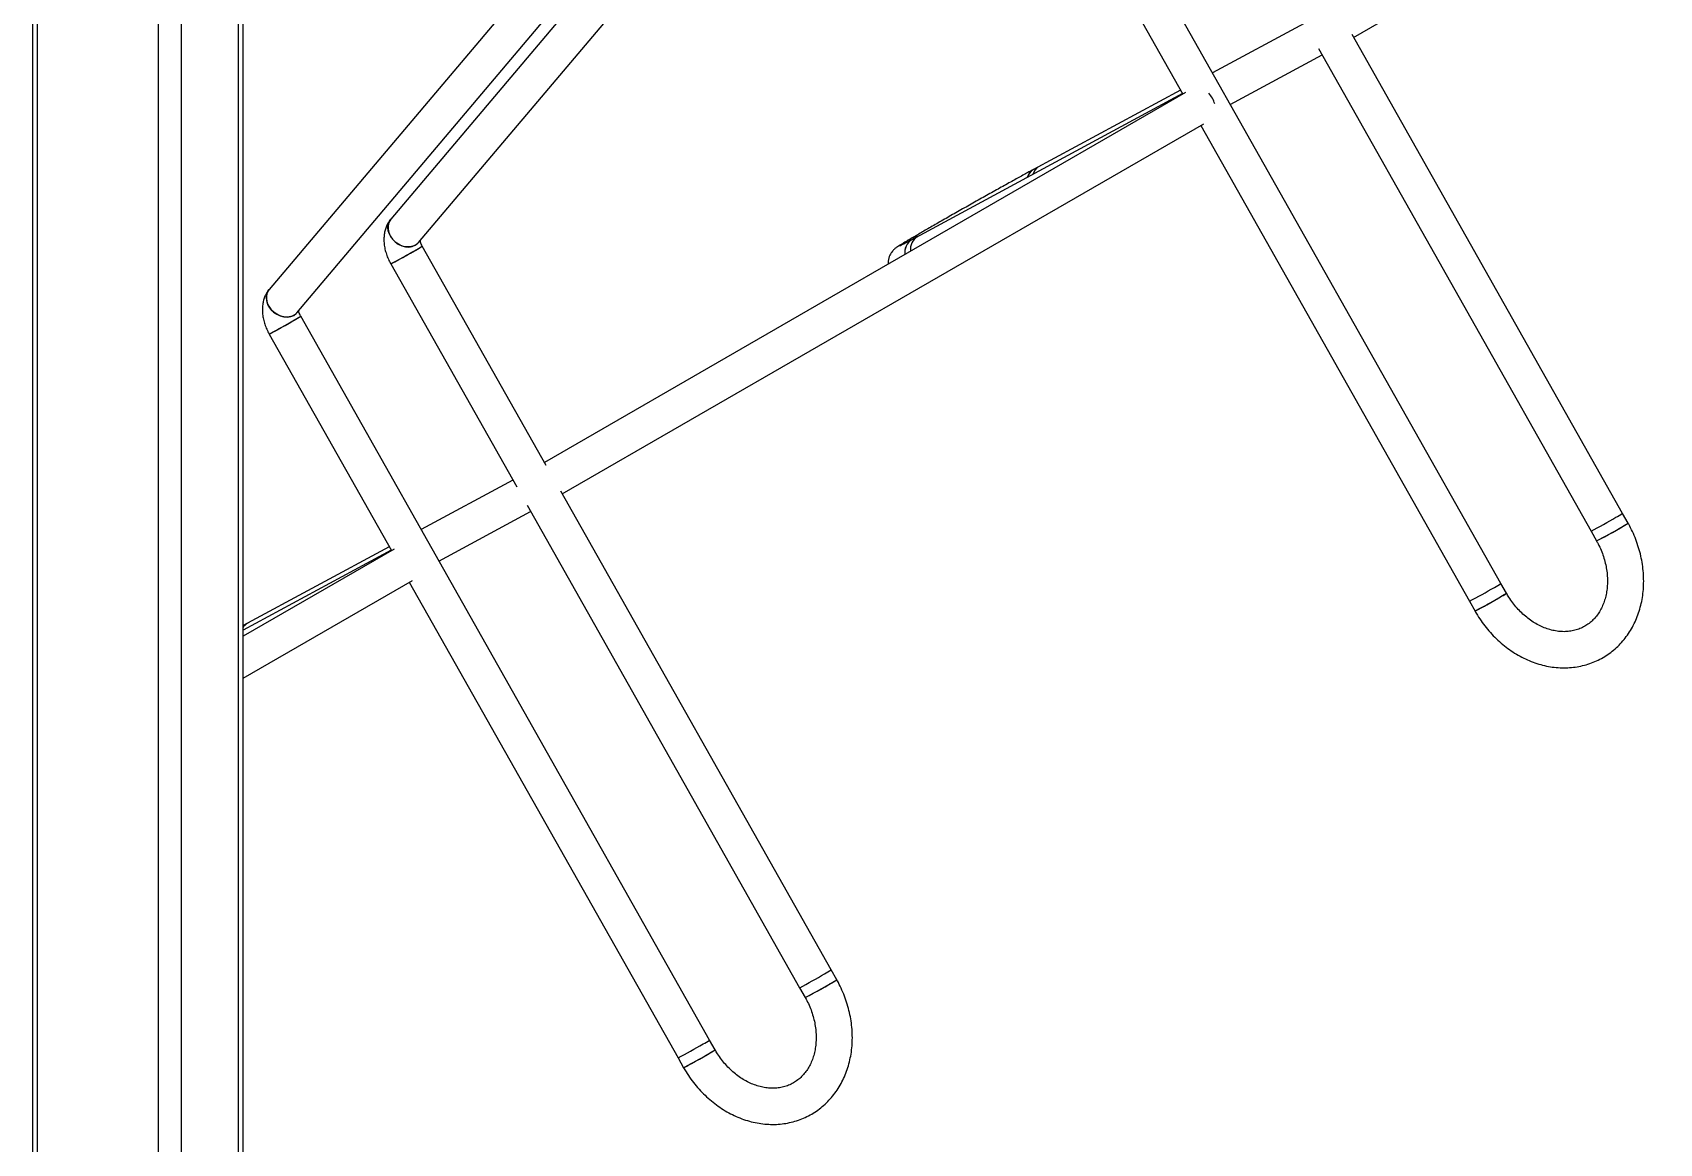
# Model space of a CAD drawing. Header units: millimetres. Extents: x 1641 to 7581, y -3677 to 523.
# Drawn here: x 5773 to 6492, y -2269 to -1777 of the extents above; entities that cross this region are included whole.
import ezdxf

# ---------------------------------------------------------------- set-up
doc = ezdxf.new("R2010")
doc.units = ezdxf.units.MM

msp = doc.modelspace()

# ---------------------------------------------------------------- linework, layer by layer
for p, q in [((5772.96, -1594.12), (5772.96, -2306.88)), ((5775.07, -1595.34), (5775.07, -2309.82)), ((6356.91, -1779.33), (6638.55, -1616.75)), ((5828.52, -1626.2), (5828.52, -2340.68)), ((5838.7, -1632.08), (5838.7, -2340.68)), ((5863.88, -1646.62), (5863.88, -2326.14)), ((5865.99, -2323.2), (5865.99, -1647.84)), ((6422.04, -2020.88), (6241.28, -1700.75)), ((6422.04, -2020.88), (6241.28, -1700.75)), ((6227.35, -1708.62), (6281.45, -1804.42)), ((6227.35, -1708.62), (6281.45, -1804.42)), ((6039.59, -1731.59), (5931.31, -1859.8)), ((6039.59, -1731.59), (5931.31, -1859.8)), ((5943.54, -1870.13), (6052.6, -1740.99)), ((5943.54, -1870.13), (6052.6, -1740.99)), ((5985.85, -1762.61), (5877.57, -1890.83)), ((5985.85, -1762.61), (5877.57, -1890.83)), ((5889.8, -1901.15), (5998.86, -1772.01)), ((5889.8, -1901.15), (5998.86, -1772.01)), ((6335.07, -1773.2), (6294.54, -1795.08)), ((6475.78, -1989.86), (6356.23, -1778.12)), ((6475.78, -1989.86), (6356.23, -1778.12)), ((6302.41, -1809.01), (6342.94, -1787.13)), ((6341.35, -1784.32), (6461.85, -1997.72)), ((6341.35, -1784.32), (6461.85, -1997.72)), ((6282.65, -1803.73), (5999.24, -1967.34)), ((6281.33, -1804.22), (6161.6, -1868.85)), ((6280.46, -1802.68), (6215.34, -1837.83)), ((6007.11, -1981.27), (6290.65, -1817.58)), ((6289.31, -1818.36), (6408.11, -2028.75)), ((6289.31, -1818.36), (6408.11, -2028.75)), ((6215.21, -1837.9), (6215.34, -1837.83)), ((6217.88, -1836.45), (6215.34, -1837.83)), ((6164.14, -1867.48), (6161.6, -1868.85)), ((6000, -1968.68), (5945.22, -1871.67)), ((6000, -1968.68), (5945.22, -1871.67)), ((5931.29, -1879.53), (5987.01, -1978.21)), ((5931.29, -1879.53), (5987.01, -1978.21)), ((6072.24, -2222.82), (5891.48, -1902.69)), ((6072.24, -2222.82), (5891.48, -1902.69)), ((5877.55, -1910.56), (5931.65, -2006.36)), ((5877.55, -1910.56), (5931.65, -2006.36)), ((5985.27, -1975.14), (5944.74, -1997.01)), ((6125.98, -2191.79), (6006.43, -1980.06)), ((6125.98, -2191.79), (6006.43, -1980.06)), ((5952.61, -2010.95), (5993.14, -1989.07)), ((5991.55, -1986.26), (6112.05, -2199.66)), ((5991.55, -1986.26), (6112.05, -2199.66)), ((6478.24, -1994.21), (6475.78, -1989.86)), ((6461.85, -1997.72), (6464.31, -2002.08)), ((5930.66, -2004.61), (5865.99, -2039.52)), ((5932.85, -2005.66), (5865.99, -2044.26)), ((5931.53, -2006.16), (5865.99, -2041.54)), ((5865.99, -2062.74), (5940.85, -2019.52)), ((5939.51, -2020.29), (6058.31, -2230.68)), ((5939.51, -2020.29), (6058.31, -2230.68)), ((6424.5, -2025.23), (6422.04, -2020.88)), ((6408.11, -2028.75), (6410.57, -2033.1)), ((5868.08, -2038.39), (5865.99, -2039.52)), ((6128.44, -2196.15), (6125.98, -2191.79)), ((6112.05, -2199.66), (6114.51, -2204.01)), ((6074.7, -2227.17), (6072.24, -2222.82)), ((6058.31, -2230.68), (6060.77, -2235.04))]:
    msp.add_line(p, q)
at = {"flags": 128}
for points in [[(5943.54, -1870.13), (5942.74, -1870.89), (5941.52, -1871.59), (5940.1, -1871.99), (5938.56, -1872.06), (5936.97, -1871.79), (5935.4, -1871.21), (5933.92, -1870.34), (5932.61, -1869.21), (5931.52, -1867.88), (5930.71, -1866.42), (5930.21, -1864.89), (5930.05, -1863.37), (5930.24, -1861.92), (5930.76, -1860.61), (5931.31, -1859.8)], [(5931.31, -1859.8), (5931.14, -1860.03), (5930.46, -1861.24), (5930.1, -1862.63), (5930.09, -1864.13), (5930.42, -1865.66), (5931.08, -1867.17), (5932.03, -1868.57), (5933.24, -1869.8), (5934.64, -1870.81), (5936.18, -1871.54), (5937.77, -1871.97), (5939.35, -1872.07), (5940.83, -1871.83), (5942.16, -1871.28)], [(5931.31, -1859.81), (5931.14, -1860.03), (5930.46, -1861.24), (5930.1, -1862.63), (5930.09, -1864.13), (5930.42, -1865.66), (5931.08, -1867.17), (5932.03, -1868.57), (5933.24, -1869.8), (5934.64, -1870.81), (5936.18, -1871.54), (5937.77, -1871.97), (5939.35, -1872.07), (5940.83, -1871.83), (5942.16, -1871.28)], [(5931.31, -1859.81), (5931.14, -1860.03), (5930.46, -1861.24), (5930.1, -1862.63), (5930.09, -1864.13), (5930.42, -1865.66), (5931.08, -1867.17), (5932.03, -1868.57), (5933.24, -1869.8), (5934.64, -1870.81), (5936.18, -1871.54), (5937.77, -1871.97), (5939.35, -1872.07), (5940.83, -1871.83), (5942.16, -1871.28)], [(5942.16, -1871.28), (5943.26, -1870.43), (5943.54, -1870.13)], [(5942.16, -1871.28), (5943.26, -1870.43), (5943.54, -1870.13)], [(5942.16, -1871.28), (5943.26, -1870.43), (5943.54, -1870.13)], [(5889.8, -1901.15), (5889, -1901.91), (5887.78, -1902.62), (5886.36, -1903.01), (5884.82, -1903.08), (5883.23, -1902.82), (5881.66, -1902.23), (5880.18, -1901.36), (5878.87, -1900.23), (5877.78, -1898.91), (5876.97, -1897.45), (5876.47, -1895.92), (5876.31, -1894.39), (5876.5, -1892.94), (5877.02, -1891.63), (5877.57, -1890.83)], [(5877.57, -1890.83), (5877.4, -1891.05), (5876.72, -1892.26), (5876.36, -1893.65), (5876.35, -1895.15), (5876.68, -1896.69), (5877.34, -1898.19), (5878.29, -1899.59), (5879.5, -1900.82), (5880.9, -1901.83), (5882.44, -1902.56), (5884.03, -1902.99), (5885.61, -1903.09), (5887.09, -1902.86), (5888.42, -1902.3)], [(5877.57, -1890.83), (5877.4, -1891.05), (5876.72, -1892.26), (5876.36, -1893.65), (5876.35, -1895.15), (5876.68, -1896.69), (5877.34, -1898.19), (5878.29, -1899.59), (5879.5, -1900.82), (5880.9, -1901.83), (5882.44, -1902.56), (5884.03, -1902.99), (5885.61, -1903.09), (5887.09, -1902.86), (5888.42, -1902.3)], [(5877.57, -1890.83), (5877.4, -1891.05), (5876.72, -1892.26), (5876.36, -1893.65), (5876.35, -1895.15), (5876.68, -1896.69), (5877.34, -1898.19), (5878.29, -1899.59), (5879.5, -1900.82), (5880.9, -1901.83), (5882.44, -1902.56), (5884.03, -1902.99), (5885.61, -1903.09), (5887.09, -1902.86), (5888.42, -1902.3)], [(5888.42, -1902.3), (5889.52, -1901.45), (5889.8, -1901.15)], [(5888.42, -1902.3), (5889.52, -1901.45), (5889.8, -1901.15)], [(5888.42, -1902.3), (5889.52, -1901.45), (5889.8, -1901.15)]]:
    msp.add_lwpolyline(points, dxfattribs=at)
for centre, radius, start, end in [((6282.71, -1812.93), 13.51, 17.95488, 40.94722), ((6218.21, -1842.93), 5.86, 119.32987, 164.17546), ((6218.31, -1843), 5.97, 121.26372, 163.79138), ((6220.75, -1841.56), 5.86, 119.32954, 164.17588), ((6164.92, -1874.38), 6.45, 120.94867, 188.8217), ((6165.04, -1874.43), 6.56, 121.59622, 188.20831), ((6167.57, -1873.05), 6.54, 121.55614, 187.51494), ((5827.71, -1679.81), 224.99, 297.41285, 301.48827), ((5813.28, -1654.09), 254.46, 297.63018, 300.47205), ((5925.89, -1842.71), 34.82, 298.15962, 303.72635), ((5773.97, -1710.83), 224.99, 297.41285, 301.48827), ((5759.54, -1685.12), 254.46, 297.63018, 300.47205), ((5872.15, -1873.73), 34.82, 298.15971, 303.72626), ((6343.84, -1772.28), 254.47, 297.6302, 300.47197), ((6456.44, -1960.89), 34.83, 298.1604, 303.72626), ((6360.8, -1802.5), 224.83, 297.41208, 301.49047), ((6346.29, -1776.63), 254.47, 297.6302, 300.47197), ((6458.9, -1965.24), 34.83, 298.16036, 303.72576), ((6290.1, -1803.3), 254.47, 297.63021, 300.47197), ((6306.3, -1832.18), 226.36, 297.42546, 301.47611), ((6292.55, -1807.65), 254.47, 297.63021, 300.47197), ((6402.71, -1991.92), 34.82, 298.16001, 303.72668), ((6405.16, -1996.27), 34.82, 298.15997, 303.72618), ((5870.76, -2043.28), 5.57, 118.67468, 148.91042), ((6106.65, -2162.83), 34.82, 298.16016, 303.72652), ((5994.04, -1974.21), 254.47, 297.6302, 300.47198), ((6011, -2004.43), 224.83, 297.41208, 301.49046), ((5996.49, -1978.57), 254.47, 297.6302, 300.47198), ((6109.1, -2167.18), 34.82, 298.16012, 303.72602), ((5940.3, -2005.24), 254.47, 297.6302, 300.47198), ((5956.5, -2034.11), 226.37, 297.42547, 301.4761), ((5942.75, -2009.59), 254.47, 297.6302, 300.47198), ((6052.91, -2193.85), 34.82, 298.16025, 303.72643), ((6055.36, -2198.2), 34.83, 298.16021, 303.72593)]:
    msp.add_arc(centre, radius, start, end)
for points, knots in [([(6215.34, -1837.83), (6215.02, -1838), (6214.09, -1838.5), (6212.39, -1839.43), (6210.18, -1840.64), (6207.79, -1841.96), (6205.24, -1843.37), (6202.55, -1844.86), (6199.75, -1846.42), (6196.86, -1848.03), (6193.9, -1849.69), (6190.89, -1851.38), (6187.86, -1853.09), (6184.84, -1854.8), (6181.84, -1856.5), (6178.9, -1858.18), (6176.04, -1859.81), (6173.27, -1861.39), (6170.63, -1862.91), (6168.14, -1864.35), (6165.81, -1865.7), (6163.66, -1866.95), (6161.71, -1868.09), (6159.97, -1869.12), (6158.46, -1870.02), (6157.17, -1870.8), (6156.1, -1871.46), (6155.36, -1871.94), (6154.83, -1872.3), (6154.43, -1872.59), (6154.02, -1872.92), (6153.57, -1873.33), (6153.03, -1873.92), (6152.44, -1874.71), (6151.87, -1875.72), (6151.43, -1876.93), (6151.17, -1878.25), (6151.2, -1879.16), (6151.21, -1879.61)], [0, 0, 0, 0, 0.017915, 0.052255, 0.086494, 0.120652, 0.15476, 0.188835, 0.222888, 0.256925, 0.290951, 0.324972, 0.358988, 0.393003, 0.42702, 0.461039, 0.495065, 0.529099, 0.563147, 0.597213, 0.631307, 0.665441, 0.699634, 0.733922, 0.768367, 0.803103, 0.838447, 0.875404, 0.897406, 0.911827, 0.921223, 0.929918, 0.938592, 0.948764, 0.96056, 0.973304, 0.986915, 1, 1, 1, 1]), ([(5931.31, -1859.8), (5930.96, -1860.26), (5930.23, -1861.2), (5929.4, -1862.83), (5928.77, -1864.62), (5928.38, -1866.54), (5928.23, -1868.59), (5928.34, -1870.76), (5928.71, -1872.99), (5929.34, -1875.24), (5930.19, -1877.44), (5930.93, -1878.84), (5931.29, -1879.53)], [0, 0, 0, 0, 0.084476, 0.175801, 0.268867, 0.36509, 0.465323, 0.569628, 0.676966, 0.785507, 0.89397, 1, 1, 1, 1]), ([(5931.31, -1859.8), (5930.96, -1860.26), (5930.23, -1861.2), (5929.4, -1862.83), (5928.77, -1864.62), (5928.38, -1866.54), (5928.23, -1868.59), (5928.34, -1870.76), (5928.71, -1872.99), (5929.34, -1875.24), (5930.19, -1877.44), (5930.93, -1878.84), (5931.29, -1879.53)], [0, 0, 0, 0, 0.084476, 0.175801, 0.268867, 0.36509, 0.465323, 0.569628, 0.676966, 0.785507, 0.89397, 1, 1, 1, 1]), ([(5945.22, -1871.67), (5945.14, -1871.52), (5944.9, -1871.08), (5944.59, -1870.33), (5944.37, -1869.6), (5944.33, -1869.31), (5944.32, -1869.21)], [0, 0, 0, 0, 0.159688, 0.484026, 0.805054, 1, 1, 1, 1]), ([(5945.22, -1871.67), (5945.14, -1871.52), (5944.9, -1871.08), (5944.59, -1870.33), (5944.37, -1869.6), (5944.33, -1869.31), (5944.32, -1869.21)], [0, 0, 0, 0, 0.159688, 0.484026, 0.805054, 1, 1, 1, 1]), ([(6161.6, -1868.85), (6161.31, -1869.01), (6160.45, -1869.47), (6159.21, -1870.13), (6158, -1870.77), (6157.11, -1871.23), (6156.57, -1871.5), (6156.31, -1871.62), (6156.31, -1871.62), (6156.31, -1871.62)], [0, 0, 0, 0, 0.101408, 0.291904, 0.480896, 0.666579, 0.820402, 0.945516, 1, 1, 1, 1]), ([(5877.57, -1890.83), (5877.22, -1891.28), (5876.49, -1892.22), (5875.66, -1893.85), (5875.03, -1895.64), (5874.64, -1897.57), (5874.49, -1899.62), (5874.6, -1901.78), (5874.97, -1904.01), (5875.6, -1906.26), (5876.45, -1908.47), (5877.19, -1909.87), (5877.55, -1910.56)], [0, 0, 0, 0, 0.084476, 0.175801, 0.268867, 0.36509, 0.465323, 0.569628, 0.676966, 0.785507, 0.89397, 1, 1, 1, 1]), ([(5877.57, -1890.83), (5877.22, -1891.28), (5876.49, -1892.22), (5875.66, -1893.85), (5875.03, -1895.64), (5874.64, -1897.57), (5874.49, -1899.62), (5874.6, -1901.78), (5874.97, -1904.01), (5875.6, -1906.26), (5876.45, -1908.47), (5877.19, -1909.87), (5877.55, -1910.56)], [0, 0, 0, 0, 0.084476, 0.175801, 0.268867, 0.36509, 0.465323, 0.569628, 0.676966, 0.785507, 0.89397, 1, 1, 1, 1]), ([(5891.48, -1902.69), (5891.4, -1902.54), (5891.16, -1902.1), (5890.85, -1901.36), (5890.63, -1900.62), (5890.59, -1900.34), (5890.58, -1900.23)], [0, 0, 0, 0, 0.159688, 0.484025, 0.805054, 1, 1, 1, 1]), ([(5891.48, -1902.69), (5891.4, -1902.54), (5891.16, -1902.1), (5890.85, -1901.36), (5890.63, -1900.62), (5890.59, -1900.34), (5890.58, -1900.23)], [0, 0, 0, 0, 0.159688, 0.484025, 0.805054, 1, 1, 1, 1]), ([(6410.57, -2033.1), (6410.92, -2033.72), (6411.92, -2035.44), (6413.75, -2038.15), (6416.09, -2041.18), (6418.64, -2044.02), (6421.36, -2046.65), (6424.26, -2049.05), (6427.29, -2051.2), (6430.45, -2053.09), (6433.72, -2054.7), (6437.06, -2056.02), (6440.45, -2057.04), (6443.88, -2057.76), (6447.3, -2058.16), (6450.71, -2058.24), (6454.06, -2058.01), (6457.34, -2057.47), (6460.52, -2056.62), (6463.59, -2055.48), (6466.51, -2054.05), (6469.28, -2052.35), (6471.87, -2050.38), (6474.28, -2048.17), (6476.47, -2045.72), (6478.45, -2043.05), (6480.19, -2040.18), (6481.69, -2037.13), (6482.93, -2033.91), (6483.9, -2030.55), (6484.61, -2027.07), (6485.03, -2023.49), (6485.18, -2019.85), (6485.04, -2016.15), (6484.62, -2012.44), (6483.92, -2008.74), (6482.94, -2005.07), (6481.7, -2001.45), (6480.23, -1997.98), (6479.01, -1995.59), (6478.33, -1994.37), (6478.24, -1994.21)], [0, 0, 0, 0, 0.014984, 0.041951, 0.068934, 0.095926, 0.122923, 0.14992, 0.176909, 0.203878, 0.230812, 0.257695, 0.284505, 0.311223, 0.337829, 0.36431, 0.390657, 0.41687, 0.442959, 0.468944, 0.494851, 0.520713, 0.546558, 0.572418, 0.598326, 0.624312, 0.650398, 0.676598, 0.702918, 0.729355, 0.755901, 0.782542, 0.809264, 0.83605, 0.862886, 0.88976, 0.916662, 0.943586, 0.970525, 0.996072, 1, 1, 1, 1]), ([(6464.31, -2002.08), (6464.55, -2002.52), (6465.28, -2003.85), (6466.34, -2006.15), (6467.4, -2008.98), (6468.21, -2011.86), (6468.78, -2014.75), (6469.1, -2017.63), (6469.16, -2020.45), (6468.98, -2023.2), (6468.56, -2025.84), (6467.91, -2028.34), (6467.03, -2030.7), (6465.93, -2032.88), (6464.63, -2034.88), (6463.14, -2036.67), (6461.45, -2038.24), (6459.57, -2039.58), (6457.52, -2040.67), (6455.32, -2041.48), (6452.99, -2042.01), (6450.57, -2042.24), (6448.1, -2042.17), (6445.59, -2041.8), (6443.07, -2041.16), (6440.57, -2040.23), (6438.11, -2039.03), (6435.71, -2037.58), (6433.4, -2035.87), (6431.2, -2033.94), (6429.13, -2031.8), (6427.22, -2029.47), (6425.68, -2027.26), (6424.84, -2025.81), (6424.5, -2025.23)], [0, 0, 0, 0, 0.01549, 0.046726, 0.077956, 0.10917, 0.140369, 0.171559, 0.202753, 0.233974, 0.265258, 0.296655, 0.328235, 0.360084, 0.392308, 0.425012, 0.458281, 0.492136, 0.526472, 0.561032, 0.595372, 0.629239, 0.662533, 0.695284, 0.727583, 0.759539, 0.791248, 0.822789, 0.854221, 0.885584, 0.916906, 0.948203, 0.979482, 1, 1, 1, 1]), ([(6060.77, -2235.04), (6061.12, -2235.65), (6062.12, -2237.37), (6063.95, -2240.09), (6066.29, -2243.12), (6068.84, -2245.95), (6071.56, -2248.58), (6074.46, -2250.98), (6077.49, -2253.13), (6080.65, -2255.02), (6083.92, -2256.64), (6087.26, -2257.96), (6090.65, -2258.98), (6094.08, -2259.69), (6097.5, -2260.09), (6100.91, -2260.18), (6104.26, -2259.95), (6107.54, -2259.41), (6110.72, -2258.56), (6113.79, -2257.42), (6116.71, -2255.99), (6119.48, -2254.28), (6122.07, -2252.32), (6124.48, -2250.1), (6126.67, -2247.65), (6128.65, -2244.99), (6130.39, -2242.12), (6131.89, -2239.06), (6133.13, -2235.85), (6134.1, -2232.49), (6134.81, -2229.01), (6135.23, -2225.43), (6135.38, -2221.78), (6135.24, -2218.09), (6134.82, -2214.38), (6134.12, -2210.67), (6133.14, -2207), (6131.9, -2203.39), (6130.43, -2199.92), (6129.21, -2197.53), (6128.53, -2196.31), (6128.44, -2196.15)], [0, 0, 0, 0, 0.014984, 0.041951, 0.068934, 0.095926, 0.122923, 0.14992, 0.176909, 0.203878, 0.230812, 0.257695, 0.284505, 0.311223, 0.337829, 0.36431, 0.390656, 0.41687, 0.442959, 0.468944, 0.494851, 0.520713, 0.546558, 0.572418, 0.598326, 0.624312, 0.650398, 0.676598, 0.702918, 0.729355, 0.755901, 0.782542, 0.809264, 0.83605, 0.862886, 0.88976, 0.916662, 0.943586, 0.970525, 0.996072, 1, 1, 1, 1]), ([(6114.51, -2204.01), (6114.75, -2204.45), (6115.48, -2205.78), (6116.54, -2208.08), (6117.6, -2210.92), (6118.41, -2213.8), (6118.98, -2216.69), (6119.3, -2219.56), (6119.36, -2222.39), (6119.18, -2225.13), (6118.76, -2227.77), (6118.11, -2230.28), (6117.23, -2232.63), (6116.13, -2234.82), (6114.83, -2236.81), (6113.34, -2238.6), (6111.65, -2240.18), (6109.77, -2241.52), (6107.72, -2242.61), (6105.52, -2243.42), (6103.19, -2243.94), (6100.77, -2244.17), (6098.3, -2244.1), (6095.79, -2243.74), (6093.27, -2243.09), (6090.77, -2242.16), (6088.31, -2240.97), (6085.91, -2239.51), (6083.6, -2237.81), (6081.4, -2235.88), (6079.33, -2233.73), (6077.42, -2231.4), (6075.88, -2229.19), (6075.04, -2227.74), (6074.7, -2227.17)], [0, 0, 0, 0, 0.01549, 0.046726, 0.077956, 0.10917, 0.140369, 0.171559, 0.202753, 0.233974, 0.265258, 0.296655, 0.328235, 0.360085, 0.392308, 0.425012, 0.458282, 0.492136, 0.526472, 0.561032, 0.595372, 0.629239, 0.662533, 0.695284, 0.727583, 0.759539, 0.791248, 0.822789, 0.854221, 0.885584, 0.916906, 0.948203, 0.979482, 1, 1, 1, 1])]:
    msp.add_open_spline(points, degree=3, knots=knots)

doc.saveas('drawing.dxf')
